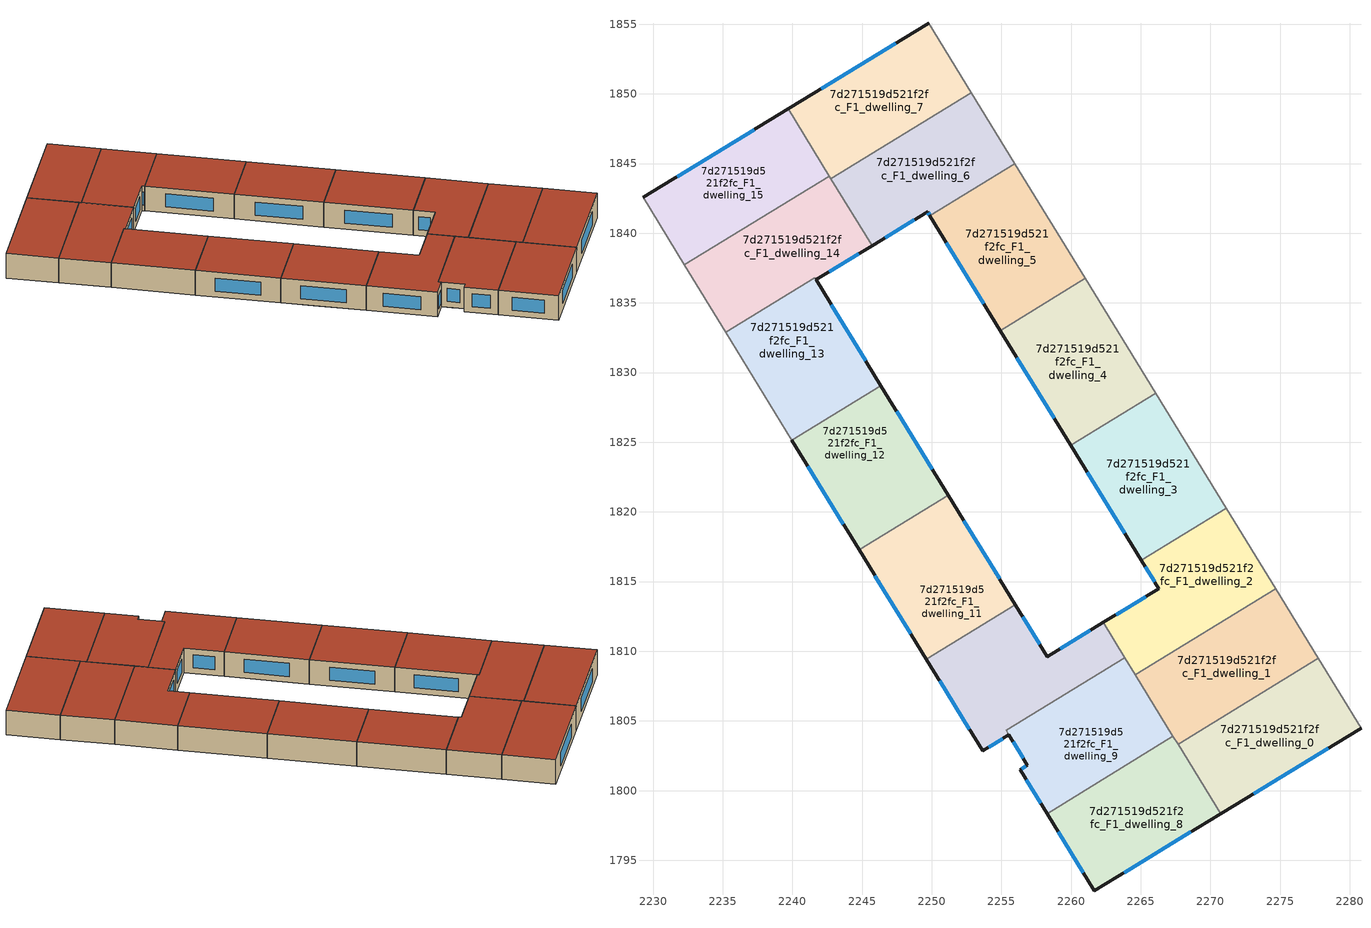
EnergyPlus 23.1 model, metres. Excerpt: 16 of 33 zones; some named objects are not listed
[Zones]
7d271519d521f2fc_F1_dwelling_0
 floor to 7d271519d521f2fc_F0_dwelling_0 (EU_floor_Construction): 2277.74,1809.49 2280.81,1804.48 2270.73,1798.33 2267.68,1803.31 z3
 wall outside (EU_wall_Construction): 2270.73,1798.33 2280.81,1804.48 z3:6
 wall to 7d271519d521f2fc_F1_dwelling_1 (EU_wall_Construction): 2277.74,1809.49 2267.68,1803.31 z3:6
 wall adiabatic (EU_wall_Construction): 2280.81,1804.48 2277.74,1809.49 z3:6
 wall to 7d271519d521f2fc_F1_dwelling_8 (EU_wall_Construction): 2267.68,1803.31 2270.73,1798.33 z3:6
 window (EU_Window_Construction): 2273.1,1799.78 2278.44,1803.04 z3.7:5.3
 roof outside (EU_roof_Construction): 2280.81,1804.48 2277.74,1809.49 2267.68,1803.31 2270.73,1798.33 z6
7d271519d521f2fc_F1_dwelling_1
 floor to 7d271519d521f2fc_F0_dwelling_1 (EU_floor_Construction): 2274.68,1814.47 2277.74,1809.49 2267.68,1803.31 2264.62,1808.3 z3
 wall to 7d271519d521f2fc_F1_dwelling_2 (EU_wall_Construction): 2274.68,1814.47 2264.62,1808.3 z3:6
 wall adiabatic (EU_wall_Construction): 2277.74,1809.49 2274.68,1814.47 z3:6
 wall to 7d271519d521f2fc_F1_dwelling_9 (EU_wall_Construction): 2264.62,1808.3 2267.32,1803.9 z3:6
 wall to 7d271519d521f2fc_F1_dwelling_8 (EU_wall_Construction): 2267.32,1803.9 2267.68,1803.31 z3:6
 roof outside (EU_roof_Construction): 2277.74,1809.49 2274.68,1814.47 2264.62,1808.3 2267.68,1803.31 z6
7d271519d521f2fc_F1_dwelling_10
 floor to 7d271519d521f2fc_F0_dwelling_10 (EU_floor_Construction): 2262.3,1812.07 2263.86,1809.54 2255.35,1804.32 2255.54,1804.01 2253.65,1802.85 2251.22,1806.8 2257.61,1810.72 2258.29,1809.62 z3
 floor to 7d271519d521f2fc_F0_dwelling_11 (EU_floor_Construction): 2256.01,1813.34 2257.61,1810.72 2251.22,1806.8 2249.62,1809.42 z3
 wall outside (EU_wall_Construction): 2249.62,1809.42 2253.65,1802.85 2255.54,1804.01 / 2262.3,1812.07 2258.29,1809.62 2256.01,1813.34 z3:6
 wall to 7d271519d521f2fc_F1_dwelling_11 (EU_wall_Construction): 2256.01,1813.34 2249.62,1809.42 z3:6
 wall to 7d271519d521f2fc_F1_dwelling_2 (EU_wall_Construction): 2263.86,1809.54 2262.3,1812.07 z3:6
 wall to 7d271519d521f2fc_F1_dwelling_9 (EU_wall_Construction): 2255.54,1804.01 2255.35,1804.32 2263.86,1809.54 z3:6
 window (EU_Window_Construction): 2250.56,1807.88 2252.7,1804.4 / 2257.75,1810.5 2256.54,1812.47 / 2261.36,1811.49 2259.23,1810.2 / 2254.09,1803.12 2255.09,1803.74 z3.7:5.3
 roof outside (EU_roof_Construction): 2263.86,1809.54 2262.3,1812.07 2258.29,1809.62 2256.01,1813.34 2249.62,1809.42 2253.65,1802.85 2255.54,1804.01 2255.35,1804.32 z6
7d271519d521f2fc_F1_dwelling_11
 floor to 7d271519d521f2fc_F0_dwelling_11 (EU_floor_Construction): 2253.33,1817.71 2256.01,1813.34 2249.62,1809.42 2246.94,1813.79 z3
 floor to 7d271519d521f2fc_F0_dwelling_12 (EU_floor_Construction): 2251.18,1821.2 2253.33,1817.71 2246.94,1813.79 2244.8,1817.28 z3
 wall outside (EU_wall_Construction): 2244.8,1817.28 2249.62,1809.42 / 2256.01,1813.34 2251.18,1821.2 z3:6
 wall to 7d271519d521f2fc_F1_dwelling_12 (EU_wall_Construction): 2251.18,1821.2 2244.8,1817.28 z3:6
 window (EU_Window_Construction): 2245.93,1815.43 2248.49,1811.27 / 2254.87,1815.19 2252.32,1819.35 z3.7:5.3
 roof outside (EU_roof_Construction): 2256.01,1813.34 2251.18,1821.2 2244.8,1817.28 2249.62,1809.42 z6
7d271519d521f2fc_F1_dwelling_12
 floor to 7d271519d521f2fc_F0_dwelling_12 (EU_floor_Construction): 2249.04,1824.69 2251.18,1821.2 2244.8,1817.28 2242.65,1820.77 z3
 floor to 7d271519d521f2fc_F0_dwelling_13 (EU_floor_Construction): 2246.36,1829.06 2249.04,1824.69 2242.65,1820.77 2239.97,1825.14 z3
 wall outside (EU_wall_Construction): 2239.97,1825.14 2244.8,1817.28 / 2251.18,1821.2 2246.36,1829.06 z3:6
 wall to 7d271519d521f2fc_F1_dwelling_13 (EU_wall_Construction): 2246.36,1829.06 2239.97,1825.14 z3:6
 window (EU_Window_Construction): 2241.11,1823.29 2243.66,1819.13 / 2250.05,1823.05 2247.49,1827.21 z3.7:5.3
 roof outside (EU_roof_Construction): 2251.18,1821.2 2246.36,1829.06 2239.97,1825.14 2244.8,1817.28 z6
7d271519d521f2fc_F1_dwelling_13
 floor to 7d271519d521f2fc_F0_dwelling_14 (EU_floor_Construction): 2241.62,1836.78 2244.75,1831.68 2238.37,1827.76 2235.22,1832.9 2241.59,1836.81 z3
 floor adiabatic (EU_floor_Construction): 2241.7,1836.65 2246.36,1829.06 2239.97,1825.14 2235.22,1832.9 2238.37,1827.76 2244.75,1831.68 2241.62,1836.78 z3
 wall outside (EU_wall_Construction): 2246.36,1829.06 2241.7,1836.65 z3:6
 wall adiabatic (EU_wall_Construction): 2235.22,1832.9 2239.97,1825.14 z3:6
 wall to 7d271519d521f2fc_F1_dwelling_14 (EU_wall_Construction): 2241.59,1836.81 2235.22,1832.9 / 2241.7,1836.65 2241.6,1836.81 z3:6
 window (EU_Window_Construction): 2245.27,1830.84 2242.79,1834.87 z3.7:5.3
 roof outside (EU_roof_Construction): 2246.36,1829.06 2241.7,1836.65 2241.6,1836.81 2235.22,1832.9 2239.97,1825.14 z6
7d271519d521f2fc_F1_dwelling_14
 floor to 7d271519d521f2fc_F0_dwelling_14 (EU_floor_Construction): 2240.94,1837.88 2241.6,1836.81 2235.22,1832.9 2234.56,1833.97 z3
 floor to 7d271519d521f2fc_F0_dwelling_15 (EU_floor_Construction): 2242.65,1844.1 2245.72,1839.1 2241.7,1836.65 2240.94,1837.89 2234.56,1833.97 2232.25,1837.72 z3
 wall outside (EU_wall_Construction): 2241.7,1836.65 2245.72,1839.1 z3:6
 wall adiabatic (EU_wall_Construction): 2232.25,1837.72 2235.22,1832.9 z3:6
 wall to 7d271519d521f2fc_F1_dwelling_15 (EU_wall_Construction): 2242.65,1844.1 2232.25,1837.72 z3:6
 wall to 7d271519d521f2fc_F1_dwelling_6 (EU_wall_Construction): 2245.72,1839.1 2242.76,1843.92 z3:6
 wall to 7d271519d521f2fc_F1_dwelling_7 (EU_wall_Construction): 2242.76,1843.92 2242.65,1844.1 z3:6
 window (EU_Window_Construction): 2242.64,1837.23 2244.77,1838.53 z3.7:5.3
 roof outside (EU_roof_Construction): 2241.7,1836.65 2245.72,1839.1 2242.65,1844.1 2232.25,1837.72 2235.22,1832.9 2241.6,1836.81 z6
7d271519d521f2fc_F1_dwelling_15
 floor to 7d271519d521f2fc_F0_dwelling_16 (EU_floor_Construction): 2239.69,1848.92 2242.32,1844.64 2231.92,1838.26 2229.28,1842.57 z3
 floor to 7d271519d521f2fc_F0_dwelling_15 (EU_floor_Construction): 2242.32,1844.64 2242.65,1844.1 2232.25,1837.72 2231.92,1838.26 z3
 wall outside (EU_wall_Construction): 2239.69,1848.92 2229.28,1842.57 z3:6
 wall adiabatic (EU_wall_Construction): 2229.28,1842.57 2232.25,1837.72 z3:6
 wall to 7d271519d521f2fc_F1_dwelling_7 (EU_wall_Construction): 2242.65,1844.1 2239.69,1848.92 z3:6
 window (EU_Window_Construction): 2237.25,1847.43 2231.73,1844.06 z3.7:5.3
 roof outside (EU_roof_Construction): 2242.65,1844.1 2239.69,1848.92 2229.28,1842.57 2232.25,1837.72 z6
7d271519d521f2fc_F1_dwelling_2
 floor to 7d271519d521f2fc_F0_dwelling_2 (EU_floor_Construction): 2271.13,1820.26 2274.68,1814.47 2264.62,1808.3 2262.3,1812.07 2266.29,1814.5 2265.04,1816.53 z3
 wall outside (EU_wall_Construction): 2265.04,1816.53 2266.29,1814.5 2262.3,1812.07 z3:6
 wall to 7d271519d521f2fc_F1_dwelling_3 (EU_wall_Construction): 2271.13,1820.26 2265.04,1816.53 z3:6
 wall adiabatic (EU_wall_Construction): 2274.68,1814.47 2271.13,1820.26 z3:6
 wall to 7d271519d521f2fc_F1_dwelling_9 (EU_wall_Construction): 2263.86,1809.54 2264.62,1808.3 z3:6
 window (EU_Window_Construction): 2265.35,1813.93 2263.24,1812.64 / 2265.33,1816.05 2265.99,1814.97 z3.7:5.3
 roof outside (EU_roof_Construction): 2274.68,1814.47 2271.13,1820.26 2265.04,1816.53 2266.29,1814.5 2262.3,1812.07 2264.62,1808.3 z6
7d271519d521f2fc_F1_dwelling_3
 floor to 7d271519d521f2fc_F0_dwelling_3 (EU_floor_Construction): 2266.07,1828.51 2271.13,1820.26 2265.04,1816.53 2259.98,1824.77 z3
 wall outside (EU_wall_Construction): 2259.98,1824.77 2265.04,1816.53 z3:6
 wall to 7d271519d521f2fc_F1_dwelling_4 (EU_wall_Construction): 2266.07,1828.51 2259.98,1824.77 z3:6
 wall adiabatic (EU_wall_Construction): 2271.13,1820.26 2266.07,1828.51 z3:6
 window (EU_Window_Construction): 2261.17,1822.84 2263.85,1818.46 z3.7:5.3
 roof outside (EU_roof_Construction): 2271.13,1820.26 2266.07,1828.51 2259.98,1824.77 2265.04,1816.53 z6
7d271519d521f2fc_F1_dwelling_4
 floor to 7d271519d521f2fc_F0_dwelling_4 (EU_floor_Construction): 2261.01,1836.75 2266.07,1828.51 2259.98,1824.77 2254.92,1833.02 z3
 wall outside (EU_wall_Construction): 2254.92,1833.02 2259.98,1824.77 z3:6
 wall to 7d271519d521f2fc_F1_dwelling_5 (EU_wall_Construction): 2261.01,1836.75 2254.92,1833.02 z3:6
 wall adiabatic (EU_wall_Construction): 2266.07,1828.51 2261.01,1836.75 z3:6
 window (EU_Window_Construction): 2256.11,1831.08 2258.79,1826.71 z3.7:5.3
 roof outside (EU_roof_Construction): 2266.07,1828.51 2261.01,1836.75 2254.92,1833.02 2259.98,1824.77 z6
7d271519d521f2fc_F1_dwelling_5
 floor to 7d271519d521f2fc_F0_dwelling_5 (EU_floor_Construction): 2255.95,1845 2261.01,1836.75 2254.92,1833.02 2249.86,1841.26 z3
 wall outside (EU_wall_Construction): 2249.86,1841.26 2254.92,1833.02 z3:6
 wall to 7d271519d521f2fc_F1_dwelling_6 (EU_wall_Construction): 2255.95,1845 2249.86,1841.26 z3:6
 wall adiabatic (EU_wall_Construction): 2261.01,1836.75 2255.95,1845 z3:6
 window (EU_Window_Construction): 2251.05,1839.32 2253.73,1834.95 z3.7:5.3
 roof outside (EU_roof_Construction): 2261.01,1836.75 2255.95,1845 2249.86,1841.26 2254.92,1833.02 z6
7d271519d521f2fc_F1_dwelling_6
 floor to 7d271519d521f2fc_F0_dwelling_6 (EU_floor_Construction): 2252.82,1850.09 2255.95,1845 2249.86,1841.26 2249.7,1841.53 2245.72,1839.1 2242.76,1843.92 z3
 wall outside (EU_wall_Construction): 2245.72,1839.1 2249.7,1841.53 2249.86,1841.26 z3:6
 wall to 7d271519d521f2fc_F1_dwelling_7 (EU_wall_Construction): 2252.82,1850.09 2242.76,1843.92 z3:6
 wall adiabatic (EU_wall_Construction): 2255.95,1845 2252.82,1850.09 z3:6
 window (EU_Window_Construction): 2249.74,1841.46 2249.82,1841.32 / 2246.65,1839.67 2248.76,1840.96 z3.7:5.3
 roof outside (EU_roof_Construction): 2255.95,1845 2252.82,1850.09 2242.76,1843.92 2245.72,1839.1 2249.7,1841.53 2249.86,1841.26 z6
7d271519d521f2fc_F1_dwelling_7
 floor to 7d271519d521f2fc_F0_dwelling_7 (EU_floor_Construction): 2249.77,1855.07 2252.82,1850.09 2242.76,1843.92 2239.69,1848.92 z3
 wall outside (EU_wall_Construction): 2249.77,1855.07 2239.69,1848.92 z3:6
 wall adiabatic (EU_wall_Construction): 2252.82,1850.09 2249.77,1855.07 z3:6
 window (EU_Window_Construction): 2247.4,1853.63 2242.06,1850.36 z3.7:5.3
 roof outside (EU_roof_Construction): 2252.82,1850.09 2249.77,1855.07 2239.69,1848.92 2242.76,1843.92 z6
7d271519d521f2fc_F1_dwelling_8
 floor to 7d271519d521f2fc_F0_dwelling_8 (EU_floor_Construction): 2267.69,1803.28 2270.73,1798.33 2261.68,1792.81 2258.66,1797.74 z3
 floor to 7d271519d521f2fc_F0_dwelling_9 (EU_floor_Construction): 2267.32,1803.9 2267.69,1803.28 2258.66,1797.74 2258.28,1798.36 z3
 wall outside (EU_wall_Construction): 2258.28,1798.36 2261.68,1792.81 2270.73,1798.33 z3:6
 wall to 7d271519d521f2fc_F1_dwelling_9 (EU_wall_Construction): 2267.32,1803.9 2258.28,1798.36 z3:6
 window (EU_Window_Construction): 2263.81,1794.11 2268.61,1797.04 / 2259.08,1797.05 2260.88,1794.12 z3.7:5.3
 roof outside (EU_roof_Construction): 2270.73,1798.33 2267.32,1803.9 2258.28,1798.36 2261.68,1792.81 z6
7d271519d521f2fc_F1_dwelling_9
 floor to 7d271519d521f2fc_F0_dwelling_9 (EU_floor_Construction): 2264.62,1808.29 2267.32,1803.9 2258.28,1798.36 2256.34,1801.51 2256.87,1801.83 2256.11,1803.07 z3
 floor to 7d271519d521f2fc_F0_dwelling_10 (EU_floor_Construction): 2263.86,1809.54 2264.62,1808.29 2256.11,1803.07 2255.54,1804 2255.35,1804.32 z3
 wall outside (EU_wall_Construction): 2255.54,1804 2256.87,1801.83 2256.34,1801.51 2258.28,1798.36 z3:6
 window (EU_Window_Construction): 2256.8,1800.77 2257.82,1799.1 / 2256.75,1801.75 2256.47,1801.58 / 2255.85,1803.49 2256.56,1802.34 z3.7:5.3
 roof outside (EU_roof_Construction): 2267.32,1803.9 2263.86,1809.54 2255.35,1804.32 2255.54,1804.01 2256.87,1801.83 2256.34,1801.51 2258.28,1798.36 z6
[Building]
EU S2 Campaign: North Axis=0; Terrain=City; Solar Distribution=FullExterior
[Site:Location]
Budapest.Ferenc.Liszt.Intl.AP: Latitude=47.437; Longitude=19.256; Time Zone=1; Elevation=185
[SizingPeriod:WeatherFileDays]
AnnualSizingPeriod: Begin Month=1; Begin Day of Month=1; End Month=12; End Day of Month=31; Day of Week for Start Day=Monday; Use Weather File Daylight Saving Period=No; Use Weather File Rain and Snow Indicators=No
[MATERIAL]
EU_InternalMass_Material: Roughness=MediumRough; Thickness=0.1; Conductivity=1; Density=1800; Specific Heat=900; Thermal Absorptance=0.9; Solar Absorptance=0.7; Visible Absorptance=0.7
[MATERIAL:NOMASS] Roughness=MediumRough; Thermal Absorptance=0.9; Solar Absorptance=0.7; Visible Absorptance=0.7
Name | Thermal Resistance
EU_wall_NoMass | 0.832559
EU_roof_NoMass | 1.39638
EU_floor_NoMass | 0.872794
[WINDOWMATERIAL:SIMPLEGLAZINGSYSTEM]
EU_Window_SimpleGlazing: UFactor=2.79869; Solar Heat Gain Coefficient=0.75; Visible Transmittance=0.75
[CONSTRUCTION]
EU_wall_Construction: EU_wall_NoMass
EU_roof_Construction: EU_roof_NoMass
EU_floor_Construction: EU_floor_NoMass
EU_Window_Construction: EU_Window_SimpleGlazing
EU_InternalMass_Construction: EU_InternalMass_Material
[ZONE] Type=1; Multiplier=1; Ceiling Height=autocalculate; Floor Area=autocalculate; Part of Total Floor Area=Yes
Name | Volume
7d271519d521f2fc_F1_dwelling_0 | 207.294
7d271519d521f2fc_F1_dwelling_1 | 207.226
7d271519d521f2fc_F1_dwelling_10 | 209.652
7d271519d521f2fc_F1_dwelling_11 | 207.278
7d271519d521f2fc_F1_dwelling_12 | 207.265
7d271519d521f2fc_F1_dwelling_13 | 204.521
7d271519d521f2fc_F1_dwelling_14 | 210.063
7d271519d521f2fc_F1_dwelling_15 | 207.28
7d271519d521f2fc_F1_dwelling_2 | 207.3
7d271519d521f2fc_F1_dwelling_3; 7d271519d521f2fc_F1_dwelling_4 | 207.273
7d271519d521f2fc_F1_dwelling_5 | 207.242
7d271519d521f2fc_F1_dwelling_6 | 207.295
7d271519d521f2fc_F1_dwelling_7 | 207.267
7d271519d521f2fc_F1_dwelling_8 | 207.26
7d271519d521f2fc_F1_dwelling_9 | 204.916
[INTERNALMASS] Construction=EU_InternalMass_Construction
Name | Zone or ZoneList | Surface Area
7d271519d521f2fc_F1_dwelling_0_EU_InternalMass | 7d271519d521f2fc_F1_dwelling_0 | 69.0981
7d271519d521f2fc_F1_dwelling_1_EU_InternalMass | 7d271519d521f2fc_F1_dwelling_1 | 69.0751
7d271519d521f2fc_F1_dwelling_2_EU_InternalMass | 7d271519d521f2fc_F1_dwelling_2 | 69.1003
7d271519d521f2fc_F1_dwelling_3_EU_InternalMass | 7d271519d521f2fc_F1_dwelling_3 | 69.0909
7d271519d521f2fc_F1_dwelling_4_EU_InternalMass | 7d271519d521f2fc_F1_dwelling_4 | 69.0909
7d271519d521f2fc_F1_dwelling_5_EU_InternalMass | 7d271519d521f2fc_F1_dwelling_5 | 69.0806
7d271519d521f2fc_F1_dwelling_6_EU_InternalMass | 7d271519d521f2fc_F1_dwelling_6 | 69.0984
7d271519d521f2fc_F1_dwelling_7_EU_InternalMass | 7d271519d521f2fc_F1_dwelling_7 | 69.089
7d271519d521f2fc_F1_dwelling_8_EU_InternalMass | 7d271519d521f2fc_F1_dwelling_8 | 69.0868
7d271519d521f2fc_F1_dwelling_9_EU_InternalMass | 7d271519d521f2fc_F1_dwelling_9 | 68.3062
7d271519d521f2fc_F1_dwelling_10_EU_InternalMass | 7d271519d521f2fc_F1_dwelling_10 | 69.8859
7d271519d521f2fc_F1_dwelling_11_EU_InternalMass | 7d271519d521f2fc_F1_dwelling_11 | 69.0928
7d271519d521f2fc_F1_dwelling_12_EU_InternalMass | 7d271519d521f2fc_F1_dwelling_12 | 69.0884
7d271519d521f2fc_F1_dwelling_13_EU_InternalMass | 7d271519d521f2fc_F1_dwelling_13 | 68.1744
7d271519d521f2fc_F1_dwelling_14_EU_InternalMass | 7d271519d521f2fc_F1_dwelling_14 | 70.0215
7d271519d521f2fc_F1_dwelling_15_EU_InternalMass | 7d271519d521f2fc_F1_dwelling_15 | 69.0933
[OTHEREQUIPMENT] Fuel Type=Electricity; Design Level Calculation Method=Watts/Area; Power per Zone Floor Area=1; Fraction Latent=0; Fraction Radiant=0; Fraction Lost=0; Carbon Dioxide Generation Rate=0; EndUse Subcategory=EU_Step8_InternalGains
Name | Zone or ZoneList or Space or SpaceList | Schedule
EU_Step8_InternalGain_7d271519d521f2fc_F1_dwelling_0_f000 | 7d271519d521f2fc_F1_dwelling_0 | EU_Step8_GainSchedule_7d271519d521f2fc_F1_dwelling_0_f000
EU_Step8_InternalGain_7d271519d521f2fc_F1_dwelling_1_f000 | 7d271519d521f2fc_F1_dwelling_1 | EU_Step8_GainSchedule_7d271519d521f2fc_F1_dwelling_1_f000
EU_Step8_InternalGain_7d271519d521f2fc_F1_dwelling_2_f000 | 7d271519d521f2fc_F1_dwelling_2 | EU_Step8_GainSchedule_7d271519d521f2fc_F1_dwelling_2_f000
EU_Step8_InternalGain_7d271519d521f2fc_F1_dwelling_3_f000 | 7d271519d521f2fc_F1_dwelling_3 | EU_Step8_GainSchedule_7d271519d521f2fc_F1_dwelling_3_f000
EU_Step8_InternalGain_7d271519d521f2fc_F1_dwelling_4_f000 | 7d271519d521f2fc_F1_dwelling_4 | EU_Step8_GainSchedule_7d271519d521f2fc_F1_dwelling_4_f000
EU_Step8_InternalGain_7d271519d521f2fc_F1_dwelling_5_f000 | 7d271519d521f2fc_F1_dwelling_5 | EU_Step8_GainSchedule_7d271519d521f2fc_F1_dwelling_5_f000
EU_Step8_InternalGain_7d271519d521f2fc_F1_dwelling_6_f000 | 7d271519d521f2fc_F1_dwelling_6 | EU_Step8_GainSchedule_7d271519d521f2fc_F1_dwelling_6_f000
EU_Step8_InternalGain_7d271519d521f2fc_F1_dwelling_7_f000 | 7d271519d521f2fc_F1_dwelling_7 | EU_Step8_GainSchedule_7d271519d521f2fc_F1_dwelling_7_f000
EU_Step8_InternalGain_7d271519d521f2fc_F1_dwelling_8_f000 | 7d271519d521f2fc_F1_dwelling_8 | EU_Step8_GainSchedule_7d271519d521f2fc_F1_dwelling_8_f000
EU_Step8_InternalGain_7d271519d521f2fc_F1_dwelling_9_f000 | 7d271519d521f2fc_F1_dwelling_9 | EU_Step8_GainSchedule_7d271519d521f2fc_F1_dwelling_9_f000
EU_Step8_InternalGain_7d271519d521f2fc_F1_dwelling_10_f000 | 7d271519d521f2fc_F1_dwelling_10 | EU_Step8_GainSchedule_7d271519d521f2fc_F1_dwelling_10_f000
EU_Step8_InternalGain_7d271519d521f2fc_F1_dwelling_11_f000 | 7d271519d521f2fc_F1_dwelling_11 | EU_Step8_GainSchedule_7d271519d521f2fc_F1_dwelling_11_f000
EU_Step8_InternalGain_7d271519d521f2fc_F1_dwelling_12_f000 | 7d271519d521f2fc_F1_dwelling_12 | EU_Step8_GainSchedule_7d271519d521f2fc_F1_dwelling_12_f000
EU_Step8_InternalGain_7d271519d521f2fc_F1_dwelling_13_f000 | 7d271519d521f2fc_F1_dwelling_13 | EU_Step8_GainSchedule_7d271519d521f2fc_F1_dwelling_13_f000
EU_Step8_InternalGain_7d271519d521f2fc_F1_dwelling_14_f000 | 7d271519d521f2fc_F1_dwelling_14 | EU_Step8_GainSchedule_7d271519d521f2fc_F1_dwelling_14_f000
EU_Step8_InternalGain_7d271519d521f2fc_F1_dwelling_15_f000 | 7d271519d521f2fc_F1_dwelling_15 | EU_Step8_GainSchedule_7d271519d521f2fc_F1_dwelling_15_f000
[ZONEVENTILATION:DESIGNFLOWRATE] Schedule=EU_AlwaysOn; Design Flow Rate Calculation Method=AirChanges/Hour; Air Changes per Hour=0.475469; Ventilation Type=Natural; Fan Pressure Rise=0; Fan Total Efficiency=1; Constant Term Coefficient=1; Temperature Term Coefficient=0; Velocity Term Coefficient=0; Velocity Squared Term Coefficient=0; Minimum Indoor Temperature=-100; Maximum Indoor Temperature=100; Delta Temperature=-100; Minimum Outdoor Temperature=-100; Maximum Outdoor Temperature=100; Maximum Wind Speed=40
Name | Zone or ZoneList or Space or SpaceList
EU_ConstantAir_7d271519d521f2fc_F1_dwelling_0 | 7d271519d521f2fc_F1_dwelling_0
EU_ConstantAir_7d271519d521f2fc_F1_dwelling_1 | 7d271519d521f2fc_F1_dwelling_1
EU_ConstantAir_7d271519d521f2fc_F1_dwelling_2 | 7d271519d521f2fc_F1_dwelling_2
EU_ConstantAir_7d271519d521f2fc_F1_dwelling_3 | 7d271519d521f2fc_F1_dwelling_3
EU_ConstantAir_7d271519d521f2fc_F1_dwelling_4 | 7d271519d521f2fc_F1_dwelling_4
EU_ConstantAir_7d271519d521f2fc_F1_dwelling_5 | 7d271519d521f2fc_F1_dwelling_5
EU_ConstantAir_7d271519d521f2fc_F1_dwelling_6 | 7d271519d521f2fc_F1_dwelling_6
EU_ConstantAir_7d271519d521f2fc_F1_dwelling_7 | 7d271519d521f2fc_F1_dwelling_7
EU_ConstantAir_7d271519d521f2fc_F1_dwelling_8 | 7d271519d521f2fc_F1_dwelling_8
EU_ConstantAir_7d271519d521f2fc_F1_dwelling_9 | 7d271519d521f2fc_F1_dwelling_9
EU_ConstantAir_7d271519d521f2fc_F1_dwelling_10 | 7d271519d521f2fc_F1_dwelling_10
EU_ConstantAir_7d271519d521f2fc_F1_dwelling_11 | 7d271519d521f2fc_F1_dwelling_11
EU_ConstantAir_7d271519d521f2fc_F1_dwelling_12 | 7d271519d521f2fc_F1_dwelling_12
EU_ConstantAir_7d271519d521f2fc_F1_dwelling_13 | 7d271519d521f2fc_F1_dwelling_13
EU_ConstantAir_7d271519d521f2fc_F1_dwelling_14 | 7d271519d521f2fc_F1_dwelling_14
EU_ConstantAir_7d271519d521f2fc_F1_dwelling_15 | 7d271519d521f2fc_F1_dwelling_15
[HVACTEMPLATE:ZONE:IDEALLOADSAIRSYSTEM] System Availability Schedule=EU_AlwaysOn; Maximum Heating Supply Air Temperature=50; Minimum Cooling Supply Air Temperature=13; Maximum Heating Supply Air Humidity Ratio=0.0156; Minimum Cooling Supply Air Humidity Ratio=0.0077; Heating Limit=NoLimit; Cooling Limit=NoLimit; Heating Availability Schedule=EU_AlwaysOn; Cooling Availability Schedule=EU_CoolingOff; Dehumidification Control Type=ConstantSensibleHeatRatio; Cooling Sensible Heat Ratio=0.7; Dehumidification Setpoint=60; Humidification Control Type=None; Humidification Setpoint=30; Outdoor Air Method=None; Outdoor Air Flow Rate per Person=0.00944; Outdoor Air Flow Rate per Zone Floor Area=0; Outdoor Air Flow Rate per Zone=0; Demand Controlled Ventilation Type=None; Outdoor Air Economizer Type=NoEconomizer; Heat Recovery Type=None; Sensible Heat Recovery Effectiveness=0.7; Latent Heat Recovery Effectiveness=0.65
Name | Template Thermostat
7d271519d521f2fc_F1_dwelling_0 | EU_HeatOnly_7d271519d521f2fc_F1_dwelling_0
7d271519d521f2fc_F1_dwelling_1 | EU_HeatOnly_7d271519d521f2fc_F1_dwelling_1
7d271519d521f2fc_F1_dwelling_2 | EU_HeatOnly_7d271519d521f2fc_F1_dwelling_2
7d271519d521f2fc_F1_dwelling_3 | EU_HeatOnly_7d271519d521f2fc_F1_dwelling_3
7d271519d521f2fc_F1_dwelling_4 | EU_HeatOnly_7d271519d521f2fc_F1_dwelling_4
7d271519d521f2fc_F1_dwelling_5 | EU_HeatOnly_7d271519d521f2fc_F1_dwelling_5
7d271519d521f2fc_F1_dwelling_6 | EU_HeatOnly_7d271519d521f2fc_F1_dwelling_6
7d271519d521f2fc_F1_dwelling_7 | EU_HeatOnly_7d271519d521f2fc_F1_dwelling_7
7d271519d521f2fc_F1_dwelling_8 | EU_HeatOnly_7d271519d521f2fc_F1_dwelling_8
7d271519d521f2fc_F1_dwelling_9 | EU_HeatOnly_7d271519d521f2fc_F1_dwelling_9
7d271519d521f2fc_F1_dwelling_10 | EU_HeatOnly_7d271519d521f2fc_F1_dwelling_10
7d271519d521f2fc_F1_dwelling_11 | EU_HeatOnly_7d271519d521f2fc_F1_dwelling_11
7d271519d521f2fc_F1_dwelling_12 | EU_HeatOnly_7d271519d521f2fc_F1_dwelling_12
7d271519d521f2fc_F1_dwelling_13 | EU_HeatOnly_7d271519d521f2fc_F1_dwelling_13
7d271519d521f2fc_F1_dwelling_14 | EU_HeatOnly_7d271519d521f2fc_F1_dwelling_14
7d271519d521f2fc_F1_dwelling_15 | EU_HeatOnly_7d271519d521f2fc_F1_dwelling_15
[SIZING:ZONE] Zone Cooling Design Supply Air Temperature Input Method=SupplyAirTemperature; Zone Cooling Design Supply Air Temperature=13; Zone Heating Design Supply Air Temperature Input Method=SupplyAirTemperature; Zone Heating Design Supply Air Temperature=50; Zone Cooling Design Supply Air Humidity Ratio=0.008; Zone Heating Design Supply Air Humidity Ratio=0.008; Cooling Design Air Flow Method=DesignDay; Cooling Design Air Flow Rate=0; Cooling Minimum Air Flow per Zone Floor Area=0.000762; Cooling Minimum Air Flow=0; Cooling Minimum Air Flow Fraction=0.2; Heating Design Air Flow Method=DesignDay; Heating Design Air Flow Rate=0; Heating Maximum Air Flow per Zone Floor Area=0.002032; Heating Maximum Air Flow=0.141576; Heating Maximum Air Flow Fraction=0.3; Account for Dedicated Outdoor Air System=No; Dedicated Outdoor Air System Control Strategy=NeutralSupplyAir; Dedicated Outdoor Air Low Setpoint Temperature for Design=autosize; Dedicated Outdoor Air High Setpoint Temperature for Design=autosize; Zone Load Sizing Method=Sensible Load Only No Latent Load; Zone Latent Cooling Design Supply Air Humidity Ratio Input Method=HumidityRatioDifference; Zone Cooling Design Supply Air Humidity Ratio Difference=0.005; Zone Latent Heating Design Supply Air Humidity Ratio Input Method=HumidityRatioDifference; Zone Humidification Design Supply Air Humidity Ratio Difference=0.005
7d271519d521f2fc_F1_dwelling_0; 7d271519d521f2fc_F1_dwelling_1; 7d271519d521f2fc_F1_dwelling_2; 7d271519d521f2fc_F1_dwelling_3; 7d271519d521f2fc_F1_dwelling_4; 7d271519d521f2fc_F1_dwelling_5; 7d271519d521f2fc_F1_dwelling_6; 7d271519d521f2fc_F1_dwelling_7; 7d271519d521f2fc_F1_dwelling_8; 7d271519d521f2fc_F1_dwelling_9; 7d271519d521f2fc_F1_dwelling_10; 7d271519d521f2fc_F1_dwelling_11; 7d271519d521f2fc_F1_dwelling_12; 7d271519d521f2fc_F1_dwelling_13; 7d271519d521f2fc_F1_dwelling_14; 7d271519d521f2fc_F1_dwelling_15
[SCHEDULE:CONSTANT]
Name | Hourly Value
EU_AlwaysOn | 1
EU_CoolingOff | 0
[SCHEDULE:FILE] Column Number=1; Rows to Skip at Top=0; Number of Hours of Data=8760; Column Separator=Comma; Interpolate to Timestep=No; Minutes per Item=60; Adjust Schedule for Daylight Savings=Yes
Name | File
EU_Step8_GainSchedule_7d271519d521f2fc_F1_dwelling_0_f000 | ../../schedules/7d271519d521f2fc/7d271519d521f2fc_F1_dwelling_0_f000_gain.csv
EU_Step8_GainSchedule_7d271519d521f2fc_F1_dwelling_1_f000 | ../../schedules/7d271519d521f2fc/7d271519d521f2fc_F1_dwelling_1_f000_gain.csv
EU_Step8_GainSchedule_7d271519d521f2fc_F1_dwelling_2_f000 | ../../schedules/7d271519d521f2fc/7d271519d521f2fc_F1_dwelling_2_f000_gain.csv
EU_Step8_GainSchedule_7d271519d521f2fc_F1_dwelling_3_f000 | ../../schedules/7d271519d521f2fc/7d271519d521f2fc_F1_dwelling_3_f000_gain.csv
EU_Step8_GainSchedule_7d271519d521f2fc_F1_dwelling_4_f000 | ../../schedules/7d271519d521f2fc/7d271519d521f2fc_F1_dwelling_4_f000_gain.csv
EU_Step8_GainSchedule_7d271519d521f2fc_F1_dwelling_5_f000 | ../../schedules/7d271519d521f2fc/7d271519d521f2fc_F1_dwelling_5_f000_gain.csv
EU_Step8_GainSchedule_7d271519d521f2fc_F1_dwelling_6_f000 | ../../schedules/7d271519d521f2fc/7d271519d521f2fc_F1_dwelling_6_f000_gain.csv
EU_Step8_GainSchedule_7d271519d521f2fc_F1_dwelling_7_f000 | ../../schedules/7d271519d521f2fc/7d271519d521f2fc_F1_dwelling_7_f000_gain.csv
EU_Step8_GainSchedule_7d271519d521f2fc_F1_dwelling_8_f000 | ../../schedules/7d271519d521f2fc/7d271519d521f2fc_F1_dwelling_8_f000_gain.csv
EU_Step8_GainSchedule_7d271519d521f2fc_F1_dwelling_9_f000 | ../../schedules/7d271519d521f2fc/7d271519d521f2fc_F1_dwelling_9_f000_gain.csv
EU_Step8_GainSchedule_7d271519d521f2fc_F1_dwelling_10_f000 | ../../schedules/7d271519d521f2fc/7d271519d521f2fc_F1_dwelling_10_f000_gain.csv
EU_Step8_GainSchedule_7d271519d521f2fc_F1_dwelling_11_f000 | ../../schedules/7d271519d521f2fc/7d271519d521f2fc_F1_dwelling_11_f000_gain.csv
EU_Step8_GainSchedule_7d271519d521f2fc_F1_dwelling_12_f000 | ../../schedules/7d271519d521f2fc/7d271519d521f2fc_F1_dwelling_12_f000_gain.csv
EU_Step8_GainSchedule_7d271519d521f2fc_F1_dwelling_13_f000 | ../../schedules/7d271519d521f2fc/7d271519d521f2fc_F1_dwelling_13_f000_gain.csv
EU_Step8_GainSchedule_7d271519d521f2fc_F1_dwelling_14_f000 | ../../schedules/7d271519d521f2fc/7d271519d521f2fc_F1_dwelling_14_f000_gain.csv
EU_Step8_GainSchedule_7d271519d521f2fc_F1_dwelling_15_f000 | ../../schedules/7d271519d521f2fc/7d271519d521f2fc_F1_dwelling_15_f000_gain.csv
